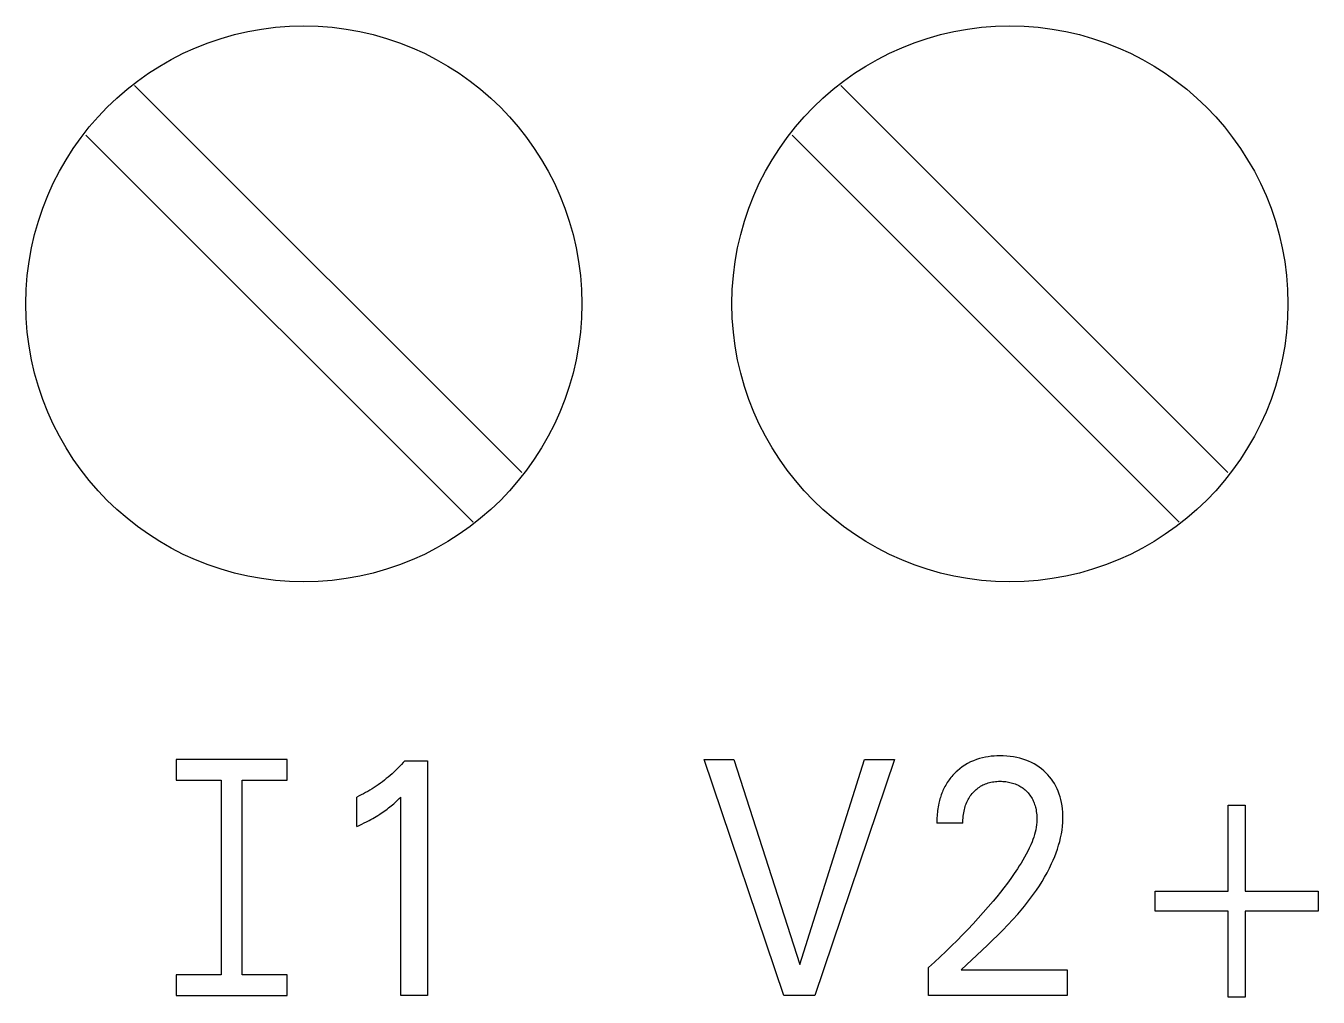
# Model space of a CAD drawing. Extents: x 0 to 420, y 0 to 297.
# Drawn here: x 153.42 to 162.71, y 164.99 to 171.98 of the extents above; entities that cross this region are included whole.
import ezdxf

# ---------------------------------------------------------------- set-up
doc = ezdxf.new("R2010")
doc.units = 0
doc.header["$LTSCALE"] = 23.1
doc.layers.add('10000_FRONT', color=7, linetype='CONTINUOUS')

msp = doc.modelspace()

# ---------------------------------------------------------------- linework, layer by layer
at = {"layer": '10000_FRONT', "color": 7, "linetype": 'CONTINUOUS'}
for p, q in [((156.9836, 168.7624), (154.1987, 171.5472)), ((162.0636, 168.7624), (159.2787, 171.5472)), ((153.8485, 171.1903), (156.6334, 168.4055)), ((158.9285, 171.1903), (161.7134, 168.4055)), ((160.2993, 166.7104), (160.277, 166.7046)), ((160.3198, 166.7148), (160.2993, 166.7104)), ((160.3404, 166.7182), (160.3198, 166.7148)), ((160.3612, 166.7208), (160.3404, 166.7182)), ((160.382, 166.7227), (160.3612, 166.7208)), ((160.4029, 166.7237), (160.382, 166.7227)), ((160.4239, 166.7241), (160.4029, 166.7237)), ((160.4484, 166.7237), (160.4239, 166.7241)), ((160.4729, 166.7223), (160.4484, 166.7237)), ((160.4972, 166.72), (160.4729, 166.7223)), ((160.5215, 166.7166), (160.4972, 166.72)), ((160.5455, 166.712), (160.5215, 166.7166)), ((160.5673, 166.7069), (160.5455, 166.712)), ((154.4968, 166.6988), (154.4968, 166.5488)), ((155.2968, 166.6988), (154.4968, 166.6988)), ((155.2968, 166.5488), (155.2968, 166.6988)), ((156.0785, 166.6215), (156.065, 166.6086)), ((156.0919, 166.6346), (156.0785, 166.6215)), ((156.105, 166.6479), (156.0919, 166.6346)), ((156.1179, 166.6614), (156.105, 166.6479)), ((156.1306, 166.6752), (156.1179, 166.6614)), ((156.143, 166.6892), (156.1306, 166.6752)), ((156.143, 166.6892), (156.3068, 166.6892)), ((156.3068, 166.6892), (156.3068, 164.9988)), ((158.8703, 164.9988), (158.2968, 166.6988)), ((158.2968, 166.6988), (158.5109, 166.6988)), ((158.5109, 166.6988), (158.984, 165.2217)), ((158.984, 165.2217), (159.451, 166.6988)), ((159.665, 166.6988), (159.0915, 164.9988)), ((159.451, 166.6988), (159.665, 166.6988)), ((160.1178, 166.6168), (160.1095, 166.6091)), ((160.1352, 166.6316), (160.1178, 166.6168)), ((160.1533, 166.6453), (160.1352, 166.6316)), ((160.1722, 166.6579), (160.1533, 166.6453)), ((160.1918, 166.6695), (160.1722, 166.6579)), ((160.2123, 166.68), (160.1918, 166.6695)), ((160.2334, 166.6894), (160.2123, 166.68)), ((160.255, 166.6976), (160.2334, 166.6894)), ((160.277, 166.7046), (160.255, 166.6976)), ((160.5888, 166.7007), (160.5673, 166.7069)), ((160.61, 166.6935), (160.5888, 166.7007)), ((160.6307, 166.6853), (160.61, 166.6935)), ((160.651, 166.6759), (160.6307, 166.6853)), ((160.6701, 166.6658), (160.651, 166.6759)), ((160.6886, 166.6547), (160.6701, 166.6658)), ((160.7065, 166.6426), (160.6886, 166.6547)), ((160.7238, 166.6296), (160.7065, 166.6426)), ((160.7403, 166.6157), (160.7238, 166.6296)), ((160.7549, 166.6021), (160.7403, 166.6157)), ((154.4968, 166.5488), (154.8218, 166.5488)), ((154.8218, 166.5488), (154.8218, 165.1488)), ((154.9718, 165.1488), (154.9718, 166.5488)), ((154.9718, 166.5488), (155.2968, 166.5488)), ((155.9665, 166.5271), (155.9518, 166.5166)), ((155.981, 166.5379), (155.9665, 166.5271)), ((155.9953, 166.549), (155.981, 166.5379)), ((156.0095, 166.5602), (155.9953, 166.549)), ((156.0234, 166.5718), (156.0095, 166.5602)), ((156.0372, 166.5835), (156.0234, 166.5718)), ((156.0512, 166.5959), (156.0372, 166.5835)), ((156.065, 166.6086), (156.0512, 166.5959)), ((160.0395, 166.5225), (160.0339, 166.5129)), ((160.0454, 166.532), (160.0395, 166.5225)), ((160.0516, 166.5412), (160.0454, 166.532)), ((160.058, 166.5504), (160.0516, 166.5412)), ((160.0646, 166.5593), (160.058, 166.5504)), ((160.0715, 166.5681), (160.0646, 166.5593)), ((160.0786, 166.5766), (160.0715, 166.5681)), ((160.086, 166.585), (160.0786, 166.5766)), ((160.0935, 166.5932), (160.086, 166.585)), ((160.1013, 166.6012), (160.0935, 166.5932)), ((160.1095, 166.6091), (160.1013, 166.6012)), ((160.3114, 166.5189), (160.3207, 166.5228)), ((160.3207, 166.5228), (160.3301, 166.5262)), ((160.3301, 166.5262), (160.3396, 166.5293)), ((160.3396, 166.5293), (160.3492, 166.532)), ((160.3492, 166.532), (160.3597, 166.5345)), ((160.3597, 166.5345), (160.3702, 166.5365)), ((160.3702, 166.5365), (160.3809, 166.5381)), ((160.3809, 166.5381), (160.3916, 166.5394)), ((160.3916, 166.5394), (160.4023, 166.5402)), ((160.4023, 166.5402), (160.4131, 166.5408)), ((160.4131, 166.5408), (160.4239, 166.541)), ((160.4239, 166.541), (160.4344, 166.5408)), ((160.4344, 166.5408), (160.4449, 166.5404)), ((160.4449, 166.5404), (160.4553, 166.5397)), ((160.4553, 166.5397), (160.4657, 166.5386)), ((160.4657, 166.5386), (160.4761, 166.5372)), ((160.4761, 166.5372), (160.4865, 166.5355)), ((160.4865, 166.5355), (160.4967, 166.5333)), ((160.4967, 166.5333), (160.506, 166.5311)), ((160.506, 166.5311), (160.5152, 166.5285)), ((160.5152, 166.5285), (160.5244, 166.5255)), ((160.5244, 166.5255), (160.5334, 166.5223)), ((160.7689, 166.5878), (160.7549, 166.6021)), ((160.782, 166.5728), (160.7689, 166.5878)), ((160.7944, 166.5572), (160.782, 166.5728)), ((160.8059, 166.5409), (160.7944, 166.5572)), ((160.8166, 166.5241), (160.8059, 166.5409)), ((160.8266, 166.5062), (160.8166, 166.5241)), ((155.813, 166.4353), (155.7968, 166.4277)), ((155.829, 166.4431), (155.813, 166.4353)), ((155.8449, 166.4513), (155.829, 166.4431)), ((155.8606, 166.4597), (155.8449, 166.4513)), ((155.8762, 166.4685), (155.8606, 166.4597)), ((155.8915, 166.4775), (155.8762, 166.4685)), ((155.9067, 166.4868), (155.8915, 166.4775)), ((155.9218, 166.4964), (155.9067, 166.4868)), ((155.9369, 166.5064), (155.9218, 166.4964)), ((155.9518, 166.5166), (155.9369, 166.5064)), ((159.999, 166.4344), (159.9958, 166.4242)), ((160.0026, 166.4446), (159.999, 166.4344)), ((160.0063, 166.4546), (160.0026, 166.4446)), ((160.0102, 166.4645), (160.0063, 166.4546)), ((160.0144, 166.4744), (160.0102, 166.4645)), ((160.0189, 166.4841), (160.0144, 166.4744)), ((160.0236, 166.4937), (160.0189, 166.4841)), ((160.0285, 166.5032), (160.0236, 166.4937)), ((160.0339, 166.5129), (160.0285, 166.5032)), ((160.2055, 166.4271), (160.2113, 166.4358)), ((160.2113, 166.4358), (160.2175, 166.4442)), ((160.2175, 166.4442), (160.224, 166.4523)), ((160.224, 166.4523), (160.2309, 166.4602)), ((160.2309, 166.4602), (160.2377, 166.4676)), ((160.2377, 166.4676), (160.2449, 166.4746)), ((160.2449, 166.4746), (160.2524, 166.4814)), ((160.2524, 166.4814), (160.2601, 166.4878)), ((160.2601, 166.4878), (160.2681, 166.4939)), ((160.2681, 166.4939), (160.2764, 166.4997)), ((160.2764, 166.4997), (160.2848, 166.5051)), ((160.2848, 166.5051), (160.2935, 166.5101)), ((160.2935, 166.5101), (160.3024, 166.5147)), ((160.3024, 166.5147), (160.3114, 166.5189)), ((160.5334, 166.5223), (160.5423, 166.5187)), ((160.5423, 166.5187), (160.551, 166.5147)), ((160.551, 166.5147), (160.5595, 166.5104)), ((160.5595, 166.5104), (160.5677, 166.5059)), ((160.5677, 166.5059), (160.5757, 166.5011)), ((160.5757, 166.5011), (160.5834, 166.4959)), ((160.5834, 166.4959), (160.591, 166.4904)), ((160.591, 166.4904), (160.5983, 166.4847)), ((160.5983, 166.4847), (160.6054, 166.4786)), ((160.6054, 166.4786), (160.6123, 166.4723)), ((160.6123, 166.4723), (160.6195, 166.4651)), ((160.6195, 166.4651), (160.6264, 166.4577)), ((160.6264, 166.4577), (160.6329, 166.45)), ((160.6329, 166.45), (160.6391, 166.442)), ((160.6391, 166.442), (160.645, 166.4337)), ((160.645, 166.4337), (160.6505, 166.4252)), ((160.8356, 166.4877), (160.8266, 166.5062)), ((160.8436, 166.4688), (160.8356, 166.4877)), ((160.8507, 166.4495), (160.8436, 166.4688)), ((160.857, 166.4299), (160.8507, 166.4495)), ((160.8623, 166.41), (160.857, 166.4299)), ((155.7968, 166.2157), (155.7968, 166.4277)), ((156.0053, 166.3336), (156.0158, 166.3414)), ((156.0158, 166.3414), (156.0262, 166.3494)), ((156.0262, 166.3494), (156.0353, 166.3566)), ((156.0353, 166.3566), (156.0443, 166.3639)), ((156.0443, 166.3639), (156.0532, 166.3713)), ((156.0532, 166.3713), (156.063, 166.3798)), ((156.063, 166.3798), (156.0727, 166.3884)), ((156.0727, 166.3884), (156.0822, 166.3971)), ((156.0822, 166.3971), (156.0927, 166.4068)), ((156.0927, 166.4068), (156.103, 166.4166)), ((156.103, 166.4166), (156.1133, 166.4265)), ((156.1133, 164.9988), (156.1133, 166.4265)), ((159.9776, 166.3439), (159.9757, 166.3309)), ((159.9797, 166.3569), (159.9776, 166.3439)), ((159.9821, 166.3699), (159.9797, 166.3569)), ((159.9848, 166.3827), (159.9821, 166.3699)), ((159.9872, 166.3932), (159.9848, 166.3827)), ((159.9899, 166.4036), (159.9872, 166.3932)), ((159.9927, 166.414), (159.9899, 166.4036)), ((159.9958, 166.4242), (159.9927, 166.414)), ((160.1658, 166.3264), (160.1682, 166.3372)), ((160.1682, 166.3372), (160.1709, 166.348)), ((160.1709, 166.348), (160.174, 166.3587)), ((160.174, 166.3587), (160.1774, 166.3692)), ((160.1774, 166.3692), (160.1813, 166.3796)), ((160.1813, 166.3796), (160.1855, 166.3898)), ((160.1855, 166.3898), (160.1902, 166.3999)), ((160.1902, 166.3999), (160.1949, 166.4091)), ((160.1949, 166.4091), (160.2, 166.4182)), ((160.2, 166.4182), (160.2055, 166.4271)), ((160.6505, 166.4252), (160.6556, 166.4165)), ((160.6556, 166.4165), (160.6599, 166.4082)), ((160.6599, 166.4082), (160.6639, 166.3999)), ((160.6639, 166.3999), (160.6676, 166.3913)), ((160.6676, 166.3913), (160.6709, 166.3827)), ((160.6709, 166.3827), (160.674, 166.3739)), ((160.674, 166.3739), (160.6768, 166.365)), ((160.6768, 166.365), (160.6793, 166.356)), ((160.6793, 166.356), (160.6815, 166.347)), ((160.6815, 166.347), (160.684, 166.3353)), ((160.8673, 166.3876), (160.8623, 166.41)), ((160.8713, 166.365), (160.8673, 166.3876)), ((160.8743, 166.3422), (160.8713, 166.365)), ((160.8763, 166.3194), (160.8743, 166.3422)), ((162.0655, 165.7506), (162.0655, 166.3687)), ((162.0655, 166.3687), (162.1884, 166.3687)), ((162.1884, 166.3687), (162.1884, 165.7506)), ((155.8504, 166.2413), (155.8681, 166.2502)), ((155.8681, 166.2502), (155.8856, 166.2594)), ((155.8856, 166.2594), (155.8986, 166.2664)), ((155.8986, 166.2664), (155.9115, 166.2736)), ((155.9115, 166.2736), (155.9243, 166.2809)), ((155.9243, 166.2809), (155.937, 166.2885)), ((155.937, 166.2885), (155.9496, 166.2961)), ((155.9496, 166.2961), (155.9621, 166.304)), ((155.9621, 166.304), (155.973, 166.3112)), ((155.973, 166.3112), (155.9839, 166.3185)), ((155.9839, 166.3185), (155.9947, 166.326)), ((155.9947, 166.326), (156.0053, 166.3336)), ((159.9703, 166.2527), (159.9702, 166.2398)), ((159.9706, 166.2657), (159.9703, 166.2527)), ((159.9711, 166.2787), (159.9706, 166.2657)), ((159.9719, 166.2918), (159.9711, 166.2787)), ((159.9729, 166.3048), (159.9719, 166.2918)), ((159.9742, 166.3179), (159.9729, 166.3048)), ((159.9757, 166.3309), (159.9742, 166.3179)), ((160.1576, 166.2398), (160.1578, 166.2521)), ((160.1578, 166.2521), (160.1582, 166.2645)), ((160.1582, 166.2645), (160.159, 166.2769)), ((160.159, 166.2769), (160.1601, 166.2893)), ((160.1601, 166.2893), (160.1616, 166.3017)), ((160.1616, 166.3017), (160.1635, 166.3141)), ((160.1635, 166.3141), (160.1658, 166.3264)), ((160.684, 166.3353), (160.6861, 166.3235)), ((160.6861, 166.3235), (160.6878, 166.3116)), ((160.6893, 166.2459), (160.6875, 166.2281)), ((160.6878, 166.3116), (160.689, 166.2997)), ((160.689, 166.2997), (160.6898, 166.2877)), ((160.6902, 166.2639), (160.6893, 166.2459)), ((160.6898, 166.2877), (160.6902, 166.2758)), ((160.6902, 166.2758), (160.6902, 166.2639)), ((160.8743, 166.2178), (160.8766, 166.2456)), ((160.8774, 166.2964), (160.8763, 166.3194)), ((160.8766, 166.2456), (160.8776, 166.2735)), ((160.8776, 166.2735), (160.8774, 166.2964)), ((155.7968, 166.2157), (155.8148, 166.224)), ((155.8148, 166.224), (155.8326, 166.2326)), ((155.8326, 166.2326), (155.8504, 166.2413)), ((160.1576, 166.2398), (159.9702, 166.2398)), ((160.6727, 166.1575), (160.6673, 166.1402)), ((160.6775, 166.175), (160.6727, 166.1575)), ((160.6816, 166.1926), (160.6775, 166.175)), ((160.6849, 166.2103), (160.6816, 166.1926)), ((160.6875, 166.2281), (160.6849, 166.2103)), ((160.8607, 166.135), (160.8664, 166.1624)), ((160.8664, 166.1624), (160.8709, 166.19)), ((160.8709, 166.19), (160.8743, 166.2178)), ((160.6356, 166.0607), (160.6249, 166.0384)), ((160.6457, 166.0832), (160.6356, 166.0607)), ((160.6551, 166.1062), (160.6457, 166.0832)), ((160.6615, 166.1231), (160.6551, 166.1062)), ((160.6673, 166.1402), (160.6615, 166.1231)), ((160.838, 166.0537), (160.8465, 166.0806)), ((160.8465, 166.0806), (160.8541, 166.1077)), ((160.8541, 166.1077), (160.8607, 166.135)), ((160.5893, 165.9736), (160.5766, 165.9525)), ((160.6017, 165.9949), (160.5893, 165.9736)), ((160.6136, 166.0165), (160.6017, 165.9949)), ((160.6249, 166.0384), (160.6136, 166.0165)), ((160.7963, 165.949), (160.8078, 165.9747)), ((160.8078, 165.9747), (160.8186, 166.0008)), ((160.8186, 166.0008), (160.8287, 166.0271)), ((160.8287, 166.0271), (160.838, 166.0537)), ((160.5267, 165.8765), (160.5027, 165.8424)), ((160.55, 165.911), (160.5267, 165.8765)), ((160.5634, 165.9316), (160.55, 165.911)), ((160.5766, 165.9525), (160.5634, 165.9316)), ((160.7459, 165.8514), (160.7636, 165.8834)), ((160.7636, 165.8834), (160.7805, 165.9159)), ((160.7805, 165.9159), (160.7963, 165.949)), ((160.4781, 165.8088), (160.453, 165.7756)), ((160.5027, 165.8424), (160.4781, 165.8088)), ((160.6877, 165.7588), (160.7079, 165.7892)), ((160.7079, 165.7892), (160.7273, 165.82)), ((160.7273, 165.82), (160.7459, 165.8514)), ((160.4012, 165.7104), (160.3747, 165.6783)), ((160.4273, 165.7429), (160.4012, 165.7104)), ((160.453, 165.7756), (160.4273, 165.7429)), ((160.6228, 165.6705), (160.6451, 165.6995)), ((160.6451, 165.6995), (160.6667, 165.7289)), ((160.6667, 165.7289), (160.6877, 165.7588)), ((161.5402, 165.606), (161.5402, 165.7506)), ((161.5402, 165.7506), (162.0655, 165.7506)), ((162.1884, 165.7506), (162.7138, 165.7506)), ((162.7138, 165.7506), (162.7138, 165.606)), ((160.3041, 165.596), (160.2679, 165.5556)), ((160.3397, 165.6369), (160.3041, 165.596)), ((160.3747, 165.6783), (160.3397, 165.6369)), ((160.5526, 165.5859), (160.5765, 165.6137)), ((160.5765, 165.6137), (160.5999, 165.6419)), ((160.5999, 165.6419), (160.6228, 165.6705)), ((162.0655, 165.606), (161.5402, 165.606)), ((162.0655, 164.9879), (162.0655, 165.606)), ((162.1884, 165.606), (162.1884, 164.9879)), ((162.7138, 165.606), (162.1884, 165.606)), ((160.2312, 165.5157), (160.1933, 165.4753)), ((160.2679, 165.5556), (160.2312, 165.5157)), ((160.4457, 165.4709), (160.482, 165.5086)), ((160.482, 165.5086), (160.5177, 165.547)), ((160.5177, 165.547), (160.5526, 165.5859)), ((160.1549, 165.4354), (160.116, 165.396)), ((160.1933, 165.4753), (160.1549, 165.4354)), ((160.3714, 165.3971), (160.4088, 165.4338)), ((160.4088, 165.4338), (160.4457, 165.4709)), ((160.0359, 165.3176), (159.9946, 165.2787)), ((160.0766, 165.357), (160.0359, 165.3176)), ((160.116, 165.396), (160.0766, 165.357)), ((160.1464, 165.1843), (160.2961, 165.3251)), ((160.2961, 165.3251), (160.3339, 165.3609)), ((160.3339, 165.3609), (160.3714, 165.3971)), ((159.9529, 165.2403), (159.9108, 165.2024)), ((159.9946, 165.2787), (159.9529, 165.2403)), ((154.4968, 165.1488), (154.4968, 164.9988)), ((154.8218, 165.1488), (154.4968, 165.1488)), ((155.2968, 165.1488), (154.9718, 165.1488)), ((155.2968, 164.9988), (155.2968, 165.1488)), ((159.9108, 164.9988), (159.9108, 165.2024)), ((160.1464, 165.1843), (160.9073, 165.1843)), ((160.9073, 165.1843), (160.9073, 164.9988)), ((154.4968, 164.9988), (155.2968, 164.9988)), ((156.3068, 164.9988), (156.1133, 164.9988)), ((159.0915, 164.9988), (158.8703, 164.9988)), ((160.9073, 164.9988), (159.9108, 164.9988)), ((162.1884, 164.9879), (162.0655, 164.9879))]:
    msp.add_line(p, q, dxfattribs=at)
for centre in [(155.416, 169.9764), (160.496, 169.9764)]:
    msp.add_circle(centre, 2, dxfattribs=at)

doc.saveas('drawing.dxf')
